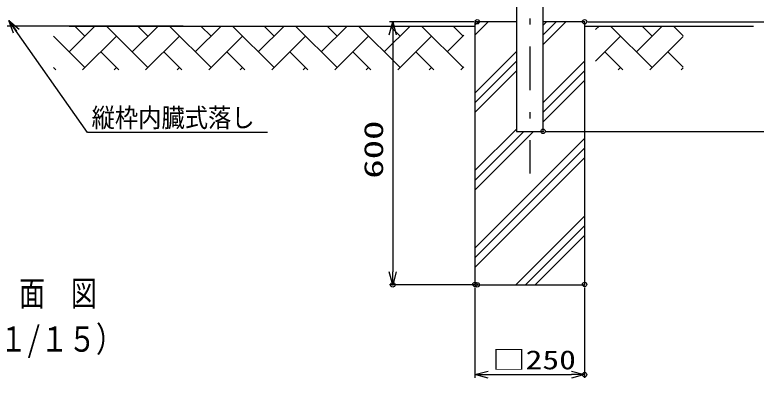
# Model space of a CAD drawing. Units: millimetres, scale not verified. Extents: x -4455 to 4455, y -3150 to 3150.
# Drawn here: x 1530 to 3220, y -1788 to -959 of the extents above; entities that cross this region are included whole.
import ezdxf
from ezdxf.enums import TextEntityAlignment as Align

# ---------------------------------------------------------------- set-up
doc = ezdxf.new("R2010")
doc.units = ezdxf.units.MM
doc.header["$LTSCALE"] = 20
doc.header["$PDMODE"] = 32
doc.header["$PDSIZE"] = 10
doc.linetypes.add('USER1', pattern=[10.7, 5, -2.5, 0.7, -2.5])
doc.linetypes.add('USER2', pattern=[0.375, 0.25, -0.125])
for name, color, linetype, lineweight in [('0-0_0', 3, 'USER2', 25), ('0-1_1', 7, 'Continuous', 25), ('0-2_寸法線', 4, 'Continuous', 25), ('0-5_外形線', 7, 'Continuous', 25), ('0-6_軸線', 2, 'USER1', 25), ('0-7_扉縦枠', 7, 'Continuous', 25), ('0-D_ハッチング', 4, 'Continuous', 25)]:
    doc.layers.add(name, color=color, linetype=linetype, lineweight=lineweight)
doc.layers.add('0-3_DEFPOINTS', color=7, linetype='Continuous')
doc.styles.add('ＭＳ ゴシック', font='')
doc.styles.get('ＭＳ ゴシック').set_extended_font_data('MS Gothic')

# ---------------------------------------------------------------- blocks, each defined once
blk = doc.blocks.new('_Open30')
at = {"layer": '0-0_0', "color": 4, "linetype": 'Continuous'}
blk.add_line((0, 0), (-20, 0), dxfattribs=at)
blk.add_lwpolyline([(-20, 5.36), (0, 0), (-20, -5.36)], dxfattribs=at)

msp = doc.modelspace()

# ---------------------------------------------------------------- linework, layer by layer
at = {"layer": '0-2_寸法線'}
for p, q in [((2576.77, -975.24), (2384.2, -975.24)), ((2836.47, -975.24), (3618.55, -975.24)), ((2836.47, -975.24), (3498.58, -975.24)), ((2836.47, -975.24), (3618.55, -975.24)), ((2391.7, -1005.24), (2391.7, -1545.24)), ((2741.77, -1225.24), (3738.55, -1225.24)), ((2741.77, -1225.24), (3618.55, -1225.24)), ((2576.77, -1575.24), (2384.2, -1575.24)), ((2579.02, -1581.67), (2579.02, -1787.58)), ((2829.02, -1581.67), (2829.02, -1787.58)), ((2609.02, -1780.08), (2799.02, -1780.08))]:
    msp.add_line(p, q, dxfattribs=at)
at = {"layer": '0-3_DEFPOINTS'}
for p in [(2584.27, -975.24), (2828.97, -975.24), (2734.27, -1225.24), (2391.7, -1575.24), (2579.02, -1574.17), (2584.27, -1575.24), (2829.02, -1574.17), (2829.02, -1780.08)]:
    msp.add_point(p, dxfattribs=at)
at = {"layer": '0-5_外形線'}
for p, q in [((2673.77, -820.24), (2673.77, -1225.24)), ((2734.27, -1225.24), (2734.27, -937.6)), ((2579.02, -975.24), (2579.02, -1575.24)), ((2673.77, -975.24), (2579.07, -975.24)), ((2828.97, -975.24), (2734.27, -975.24)), ((2829.02, -975.24), (2829.02, -1575.24)), ((1914.02, -985.24), (489.02, -985.24)), ((1654.02, -985.24), (2579.07, -985.24)), ((2828.97, -985.24), (3214.02, -985.24)), ((2673.77, -1225.24), (2734.27, -1225.24)), ((2579.02, -1575.24), (2829.02, -1575.24))]:
    msp.add_line(p, q, dxfattribs=at)
at = {"layer": '0-6_軸線'}
msp.add_line((2704.02, 252.32), (2704.02, -1321.18), dxfattribs=at)
at = {"layer": '0-7_扉縦枠'}
msp.add_lwpolyline([(2105.95, -1227.82), (1695.38, -1227.82), (1517.18, -974.04)], dxfattribs=at)
at = {"layer": '0-D_ハッチング'}
for p, q in [((2579.02, -1005.53), (2609.31, -975.24)), ((2579.02, -983.44), (2587.21, -975.24)), ((2734.27, -1027.06), (2786.09, -975.24)), ((2734.27, -1004.96), (2763.99, -975.24)), ((2734.27, -982.87), (2741.89, -975.24)), ((1653.87, -1043.99), (1712.62, -985.24)), ((1689.79, -1008.07), (1666.97, -985.24)), ((1833.48, -1079.91), (1738.81, -985.24)), ((1797.56, -1043.99), (1856.3, -985.24)), ((1833.48, -1008.07), (1810.65, -985.24)), ((1977.16, -1079.91), (1882.5, -985.24)), ((1941.24, -1043.99), (1999.99, -985.24)), ((1977.16, -1008.07), (1954.34, -985.24)), ((2120.85, -1079.91), (2026.18, -985.24)), ((2084.93, -1043.99), (2143.67, -985.24)), ((2120.85, -1008.07), (2098.02, -985.24)), ((2264.53, -1079.91), (2169.86, -985.24)), ((2228.61, -1043.99), (2287.36, -985.24)), ((2264.53, -1008.07), (2241.71, -985.24)), ((2408.22, -1079.91), (2313.55, -985.24)), ((2372.29, -1043.99), (2431.04, -985.24)), ((2408.22, -1008.07), (2385.39, -985.24)), ((2551.9, -1079.91), (2457.23, -985.24)), ((2551.9, -1008.07), (2529.07, -985.24)), ((2854.02, -993.32), (2862.09, -985.24)), ((2982.95, -1079.91), (2888.28, -985.24)), ((2947.03, -1043.99), (3005.78, -985.24)), ((2982.95, -1008.07), (2960.13, -985.24)), ((3054.02, -1007.29), (3031.97, -985.24)), ((1689.79, -1079.91), (1618.02, -1008.13)), ((1684.46, -1085.24), (1761.64, -1008.07)), ((1828.15, -1085.24), (1905.32, -1008.07)), ((1971.83, -1085.24), (2049.01, -1008.07)), ((2115.51, -1085.24), (2192.69, -1008.07)), ((2259.2, -1085.24), (2336.37, -1008.07)), ((2402.88, -1085.24), (2480.06, -1008.07)), ((2515.98, -1043.99), (2554.02, -1005.95)), ((2854.02, -1065.16), (2911.11, -1008.07)), ((2977.62, -1085.24), (3054.02, -1008.84)), ((1766.97, -1085.24), (1725.72, -1043.99)), ((1910.65, -1085.24), (1869.4, -1043.99)), ((2054.34, -1085.24), (2013.08, -1043.99)), ((2198.02, -1085.24), (2156.77, -1043.99)), ((2341.71, -1085.24), (2300.45, -1043.99)), ((2485.39, -1085.24), (2444.14, -1043.99)), ((2579.02, -1138.12), (2673.77, -1043.37)), ((2916.44, -1085.24), (2875.19, -1043.99)), ((3054.02, -1079.14), (3018.87, -1043.99)), ((2734.27, -1159.64), (2829.02, -1064.89)), ((1623.29, -1085.24), (1618.02, -1079.98)), ((1756.3, -1085.24), (1761.64, -1079.91)), ((1899.99, -1085.24), (1905.32, -1079.91)), ((2043.67, -1085.24), (2049.01, -1079.91)), ((2187.36, -1085.24), (2192.69, -1079.91)), ((2331.04, -1085.24), (2336.37, -1079.91)), ((2474.72, -1085.24), (2480.06, -1079.91)), ((2546.57, -1085.24), (2554.02, -1077.79)), ((2579.02, -1160.21), (2673.77, -1065.46)), ((2905.78, -1085.24), (2911.11, -1079.91)), ((3049.46, -1085.24), (3054.02, -1080.68)), ((2579.02, -1182.31), (2673.77, -1087.56)), ((2734.27, -1181.74), (2829.02, -1086.99)), ((2734.27, -1203.84), (2829.02, -1109.09)), ((2579.02, -1314.89), (2673.77, -1220.14)), ((2579.02, -1359.09), (2712.86, -1225.24)), ((2579.02, -1336.99), (2690.77, -1225.24)), ((2579.02, -1491.67), (2829.02, -1241.67)), ((2579.02, -1513.77), (2829.02, -1263.77)), ((2579.02, -1535.86), (2829.02, -1285.86)), ((2672.22, -1575.24), (2829.02, -1418.45)), ((2694.32, -1575.24), (2829.02, -1440.54)), ((2716.42, -1575.24), (2829.02, -1462.64))]:
    msp.add_line(p, q, dxfattribs=at)

# ---------------------------------------------------------------- block references
at = {"layer": '0-2_寸法線', "xscale": 1.5, "yscale": 1.5}
for p, rotation in [((2391.7, -975.24), 90), ((2391.7, -1575.24), 270), ((2579.02, -1780.08), 180)]:
    msp.add_blockref('_Open30', p, dxfattribs=dict(at, rotation=rotation))
msp.add_blockref('_Open30', (2829.02, -1780.08), dxfattribs=at)
at = {"layer": '0-7_扉縦枠', "xscale": 1.5, "yscale": 1.5, "rotation": 125.37784}
msp.add_blockref('_Open30', (1516.02, -972.41), dxfattribs=at)

# ---------------------------------------------------------------- texts
at = {"layer": '0-1_1', "style": 'ＭＳ ゴシック'}
for s, width, p in [('正\u3000面\u3000図', 0.75, (1421.27, -1640.94)), ('（１/１５）', 0.8, (1431.23, -1745.2))]:
    msp.add_text(s, height=57.77, dxfattribs=dict(at, width=width)).set_placement(p, align=Align.BOTTOM_LEFT)
at = {"layer": '0-2_寸法線', "color": 2, "style": 'ＭＳ ゴシック'}
for s, height, width, p in [('縦枠内臓式落し', 43.26, 0.9, (1704.88, -1228.64)), ('□250', 43.3, 1.3, (2617.66, -1780.9))]:
    msp.add_text(s, height=height, dxfattribs=dict(at, width=width)).set_placement(p, align=Align.BOTTOM_LEFT)
at = {"layer": '0-2_寸法線', "color": 2, "style": 'ＭＳ ゴシック', "width": 1.5}
msp.add_text('600', height=43.26, rotation=90, dxfattribs=at).set_placement((2382.53, -1333.1), align=Align.BOTTOM_LEFT)

doc.saveas('drawing.dxf')
